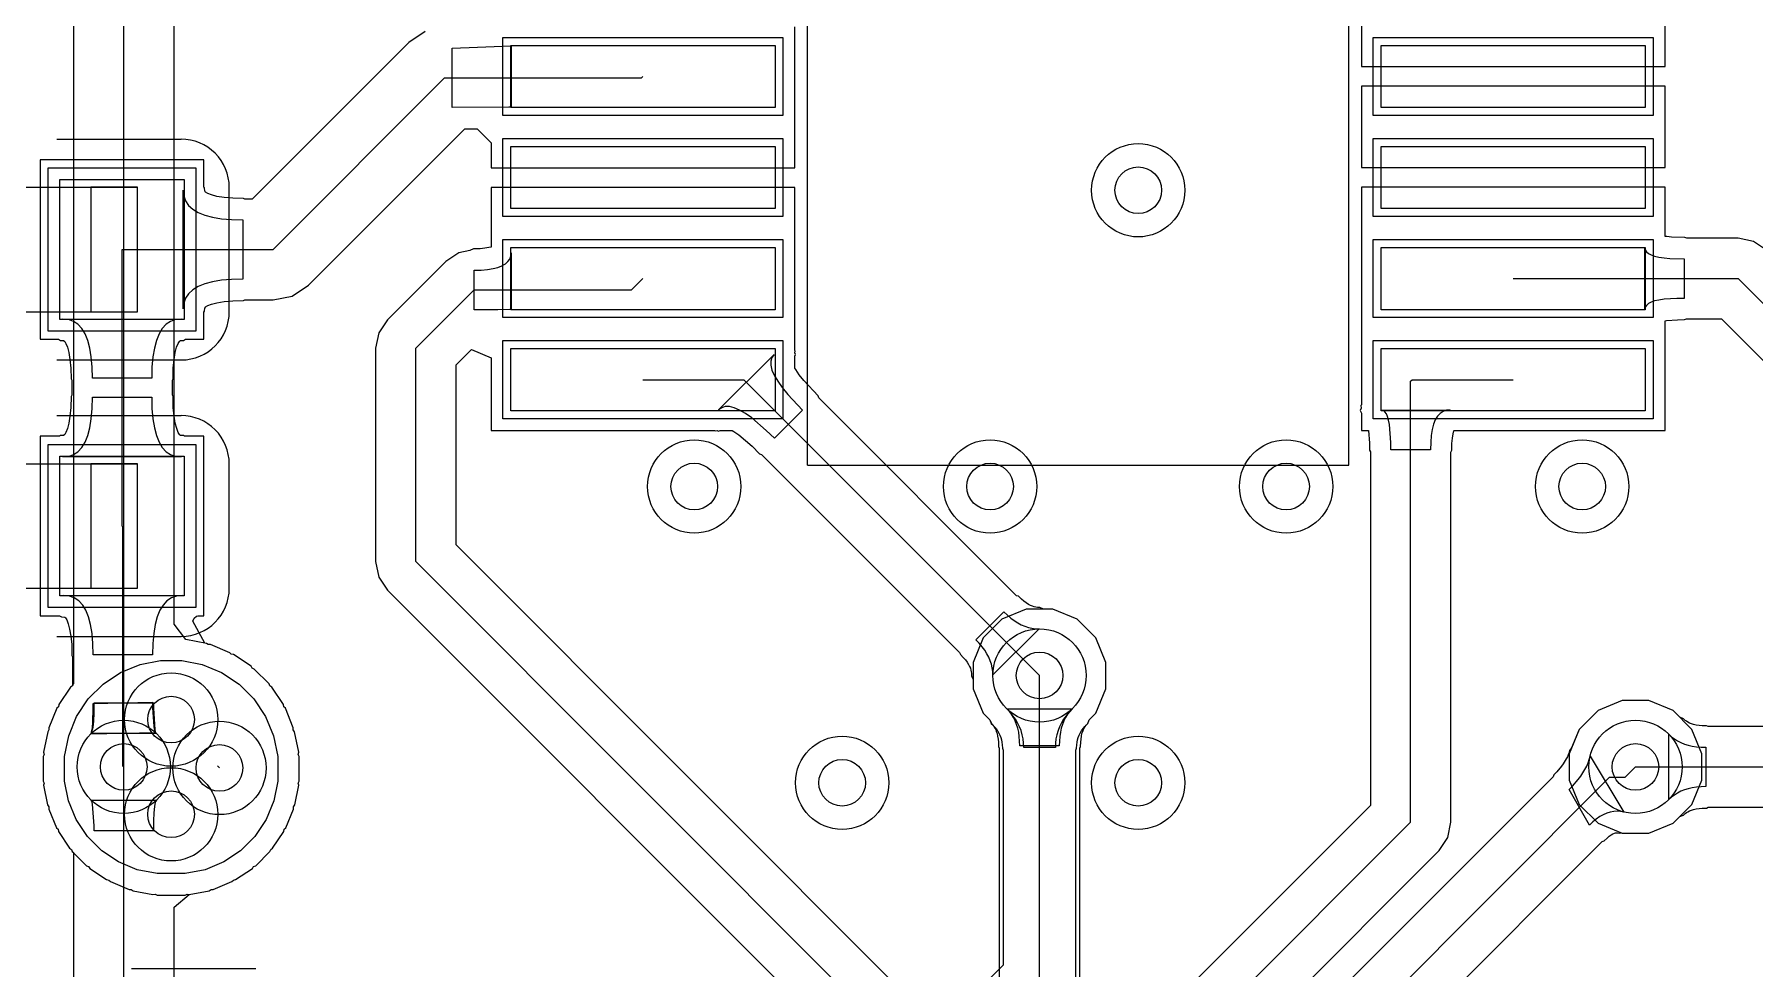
# Model space of a CAD drawing. Extents: x -53 to 82, y -68 to 38.
# Drawn here: x 33.41 to 44.48, y 23.82 to 29.83 of the extents above; entities that cross this region are included whole.
import ezdxf

# ---------------------------------------------------------------- set-up
doc = ezdxf.new("R2010")
doc.units = 0
for name, color, linetype in [('BOTTOM_LAYER', 5, 'CONTINUOUS'), ('MECHANICAL_15', 56, 'CONTINUOUS'), ('TOP_LAYER', 1, 'CONTINUOUS'), ('TOP_OVERLAY', 2, 'CONTINUOUS'), ('TOP_PASTE', 8, 'CONTINUOUS'), ('TOP_SOLDER', 216, 'CONTINUOUS')]:
    doc.layers.add(name, color=color, linetype=linetype)

msp = doc.modelspace()

# ---------------------------------------------------------------- linework, layer by layer
at = {"layer": 'BOTTOM_LAYER'}
for p, q in [((33.985, 25.121), (33.985, 36.678)), ((33.661, 36.09), (33.661, 25.656)), ((34.309, 26.038), (34.309, 36.09)), ((39.793, 26.136), (39.636, 26.071)), ((39.963, 26.136), (39.793, 26.136)), ((40.12, 26.071), (39.963, 26.136)), ((34.384, 25.941), (34.309, 26.038)), ((39.636, 26.071), (39.516, 25.95)), ((40.24, 25.95), (40.12, 26.071)), ((34.517, 25.915), (34.384, 25.941)), ((34.529, 25.907), (34.517, 25.915)), ((34.543, 25.907), (34.529, 25.907)), ((34.667, 25.855), (34.543, 25.907)), ((39.516, 25.95), (39.451, 25.793)), ((40.305, 25.793), (40.24, 25.95)), ((34.09, 25.78), (34.222, 25.806)), ((34.222, 25.806), (34.29, 25.806)), ((34.29, 25.806), (34.358, 25.806)), ((34.358, 25.806), (34.49, 25.78)), ((34.677, 25.845), (34.667, 25.855)), ((34.691, 25.843), (34.677, 25.845)), ((34.804, 25.768), (34.691, 25.843)), ((39.451, 25.793), (39.451, 25.624)), ((40.305, 25.624), (40.305, 25.793)), ((33.853, 25.653), (33.965, 25.728)), ((33.965, 25.728), (34.09, 25.78)), ((34.49, 25.78), (34.615, 25.728)), ((34.615, 25.728), (34.727, 25.653)), ((34.811, 25.756), (34.804, 25.768)), ((34.824, 25.75), (34.811, 25.756)), ((34.92, 25.655), (34.824, 25.75)), ((39.878, 23.749), (39.878, 25.709)), ((33.643, 25.634), (33.568, 25.522)), ((33.655, 25.642), (33.643, 25.634)), ((33.66, 25.655), (33.655, 25.642)), ((33.661, 25.656), (33.66, 25.655)), ((33.757, 25.558), (33.853, 25.653)), ((34.727, 25.653), (34.823, 25.558)), ((34.925, 25.642), (34.92, 25.655)), ((34.937, 25.634), (34.925, 25.642)), ((35.012, 25.522), (34.937, 25.634)), ((39.451, 25.624), (39.516, 25.467)), ((40.24, 25.467), (40.305, 25.624)), ((33.555, 25.498), (33.504, 25.373)), ((33.565, 25.508), (33.555, 25.498)), ((33.568, 25.522), (33.565, 25.508)), ((33.682, 25.445), (33.757, 25.558)), ((33.792, 25.415), (33.794, 25.467)), ((33.794, 25.467), (33.795, 25.532)), ((33.795, 25.532), (34.176, 25.532)), ((34.176, 25.532), (34.176, 25.498)), ((34.176, 25.498), (34.185, 25.361)), ((34.823, 25.558), (34.898, 25.445)), ((35.015, 25.508), (35.012, 25.522)), ((35.025, 25.498), (35.015, 25.508)), ((35.076, 25.373), (35.025, 25.498)), ((39.516, 25.467), (39.559, 25.423)), ((39.689, 25.473), (39.668, 25.494)), ((39.668, 25.494), (40.088, 25.494)), ((39.707, 25.45), (39.689, 25.473)), ((40.067, 25.473), (40.049, 25.45)), ((40.088, 25.494), (40.067, 25.473)), ((40.197, 25.423), (40.24, 25.467)), ((43.472, 25.483), (43.351, 25.362)), ((43.628, 25.548), (43.472, 25.483)), ((43.798, 25.548), (43.628, 25.548)), ((43.955, 25.483), (43.798, 25.548)), ((44.075, 25.362), (43.955, 25.483)), ((33.504, 25.359), (33.496, 25.347)), ((33.504, 25.373), (33.504, 25.359)), ((33.631, 25.321), (33.682, 25.445)), ((33.782, 25.349), (33.785, 25.361)), ((33.785, 25.361), (33.788, 25.376)), ((33.788, 25.376), (33.792, 25.415)), ((34.185, 25.361), (34.188, 25.349)), ((34.898, 25.445), (34.949, 25.321)), ((35.076, 25.359), (35.076, 25.373)), ((35.084, 25.347), (35.076, 25.359)), ((39.559, 25.423), (39.569, 25.399)), ((39.569, 25.399), (39.586, 25.381)), ((39.586, 25.381), (39.598, 25.367)), ((39.598, 25.367), (39.608, 25.353)), ((39.608, 25.353), (39.616, 25.338)), ((39.723, 25.427), (39.707, 25.45)), ((39.737, 25.404), (39.723, 25.427)), ((39.749, 25.379), (39.737, 25.404)), ((39.759, 25.354), (39.749, 25.379)), ((39.767, 25.328), (39.759, 25.354)), ((39.997, 25.354), (39.989, 25.328)), ((40.007, 25.379), (39.997, 25.354)), ((40.019, 25.404), (40.007, 25.379)), ((40.033, 25.427), (40.019, 25.404)), ((40.049, 25.45), (40.033, 25.427)), ((40.14, 25.338), (40.148, 25.353)), ((40.148, 25.353), (40.158, 25.367)), ((40.158, 25.367), (40.17, 25.381)), ((40.17, 25.381), (40.188, 25.399)), ((40.188, 25.399), (40.197, 25.423)), ((43.351, 25.362), (43.302, 25.243)), ((44.14, 25.206), (44.075, 25.362)), ((33.496, 25.347), (33.469, 25.215)), ((33.604, 25.188), (33.631, 25.321)), ((33.775, 25.335), (33.779, 25.34)), ((34.195, 25.335), (33.775, 25.335)), ((33.779, 25.34), (33.782, 25.349)), ((34.188, 25.349), (34.191, 25.34)), ((34.191, 25.34), (34.195, 25.335)), ((34.949, 25.321), (34.976, 25.188)), ((35.111, 25.215), (35.084, 25.347)), ((39.616, 25.338), (39.623, 25.324)), ((39.623, 25.324), (39.629, 25.31)), ((39.629, 25.31), (39.633, 25.295)), ((39.633, 25.295), (39.636, 25.28)), ((39.636, 25.28), (39.638, 25.263)), ((39.638, 25.263), (39.639, 25.241)), ((39.639, 25.241), (39.645, 25.228)), ((39.772, 25.302), (39.767, 25.328)), ((39.775, 25.274), (39.772, 25.302)), ((39.776, 25.246), (39.775, 25.274)), ((39.98, 25.246), (39.776, 25.246)), ((39.981, 25.274), (39.98, 25.246)), ((39.984, 25.302), (39.981, 25.274)), ((39.989, 25.328), (39.984, 25.302)), ((40.111, 25.228), (40.117, 25.241)), ((40.117, 25.241), (40.118, 25.263)), ((40.118, 25.263), (40.12, 25.28)), ((40.12, 25.28), (40.123, 25.295)), ((40.123, 25.295), (40.127, 25.31)), ((40.127, 25.31), (40.133, 25.324)), ((40.133, 25.324), (40.14, 25.338)), ((43.302, 25.243), (43.289, 25.226)), ((33.472, 25.201), (33.467, 25.188)), ((33.467, 25.188), (33.467, 25.03)), ((33.469, 25.215), (33.472, 25.201)), ((33.604, 25.121), (33.604, 25.188)), ((34.976, 25.188), (34.976, 25.121)), ((35.108, 25.201), (35.111, 25.215)), ((35.113, 25.188), (35.108, 25.201)), ((35.113, 25.03), (35.113, 25.188)), ((39.645, 25.228), (39.645, 23.846)), ((40.111, 23.749), (40.111, 25.228)), ((43.248, 25.14), (43.237, 25.126)), ((43.268, 25.173), (43.248, 25.14)), ((43.275, 25.185), (43.268, 25.173)), ((43.28, 25.198), (43.275, 25.185)), ((43.284, 25.21), (43.28, 25.198)), ((43.289, 25.226), (43.284, 25.21)), ((43.399, 25.126), (43.408, 25.148)), ((43.408, 25.148), (43.416, 25.169)), ((43.416, 25.169), (43.421, 25.19)), ((43.421, 25.19), (43.639, 24.83)), ((44.14, 25.036), (44.14, 25.206)), ((32.614, 14.122), (43.546, 25.054)), ((33.467, 25.03), (33.472, 25.017)), ((33.472, 25.017), (33.469, 25.003)), ((33.604, 25.095), (33.604, 25.121)), ((33.604, 25.095), (33.604, 25.095)), ((33.604, 25.03), (33.604, 25.095)), ((33.63, 24.903), (33.604, 25.03)), ((33.985, 19.837), (33.985, 25.121)), ((34.976, 25.03), (34.95, 24.903)), ((34.976, 25.121), (34.976, 25.121)), ((34.976, 25.121), (34.976, 25.095)), ((34.976, 25.095), (34.976, 25.03)), ((35.108, 25.017), (35.113, 25.03)), ((35.111, 25.003), (35.108, 25.017)), ((43.183, 25.058), (38.201, 20.076)), ((43.188, 25.07), (43.183, 25.058)), ((43.206, 25.089), (43.188, 25.07)), ((43.237, 25.126), (43.206, 25.089)), ((43.308, 24.997), (43.345, 25.041)), ((43.345, 25.041), (43.361, 25.062)), ((43.361, 25.062), (43.388, 25.105)), ((43.388, 25.105), (43.399, 25.126)), ((43.546, 25.054), (43.647, 25.054)), ((43.647, 25.054), (43.713, 25.121)), ((44.075, 24.879), (44.14, 25.036)), ((33.469, 25.003), (33.495, 24.876)), ((33.779, 24.901), (33.775, 24.906)), ((33.775, 24.906), (34.195, 24.906)), ((34.195, 24.906), (34.191, 24.901)), ((35.085, 24.876), (35.111, 25.003)), ((43.287, 24.975), (43.308, 24.997)), ((43.417, 24.746), (43.287, 24.975)), ((33.495, 24.876), (33.503, 24.864)), ((33.503, 24.864), (33.503, 24.85)), ((33.503, 24.85), (33.552, 24.73)), ((33.679, 24.782), (33.63, 24.903)), ((33.782, 24.892), (33.779, 24.901)), ((33.785, 24.881), (33.782, 24.892)), ((33.795, 24.743), (33.785, 24.881)), ((34.179, 24.826), (34.176, 24.774)), ((34.183, 24.866), (34.179, 24.826)), ((34.185, 24.881), (34.183, 24.866)), ((34.188, 24.892), (34.185, 24.881)), ((34.191, 24.901), (34.188, 24.892)), ((34.95, 24.903), (34.901, 24.782)), ((35.028, 24.73), (35.077, 24.85)), ((35.077, 24.864), (35.085, 24.876)), ((35.077, 24.85), (35.077, 24.864)), ((43.484, 24.801), (43.461, 24.785)), ((43.506, 24.813), (43.484, 24.801)), ((43.528, 24.823), (43.506, 24.813)), ((43.551, 24.83), (43.528, 24.823)), ((43.573, 24.834), (43.551, 24.83)), ((43.595, 24.836), (43.573, 24.834)), ((43.617, 24.834), (43.595, 24.836)), ((43.639, 24.83), (43.617, 24.834)), ((43.955, 24.759), (44.075, 24.879)), ((33.552, 24.73), (33.562, 24.72)), ((33.562, 24.72), (33.565, 24.706)), ((33.565, 24.706), (33.637, 24.598)), ((33.752, 24.674), (33.679, 24.782)), ((33.795, 24.709), (33.795, 24.743)), ((34.176, 24.709), (33.795, 24.709)), ((34.176, 24.774), (34.176, 24.709)), ((34.901, 24.782), (34.828, 24.674)), ((34.943, 24.598), (35.015, 24.706)), ((35.015, 24.706), (35.018, 24.72)), ((35.018, 24.72), (35.028, 24.73)), ((43.439, 24.767), (43.417, 24.746)), ((43.461, 24.785), (43.439, 24.767)), ((43.557, 24.684), (43.568, 24.69)), ((43.568, 24.69), (43.577, 24.694)), ((43.577, 24.694), (43.584, 24.697)), ((43.584, 24.697), (43.59, 24.698)), ((43.59, 24.698), (43.595, 24.698)), ((43.595, 24.698), (43.599, 24.698)), ((43.599, 24.698), (43.613, 24.695)), ((43.613, 24.695), (43.621, 24.697)), ((43.621, 24.697), (43.628, 24.694)), ((43.628, 24.694), (43.798, 24.694)), ((43.798, 24.694), (43.955, 24.759)), ((33.637, 24.598), (33.649, 24.59)), ((33.649, 24.59), (33.654, 24.577)), ((33.654, 24.577), (33.661, 24.57)), ((33.844, 24.582), (33.752, 24.674)), ((33.952, 24.51), (33.844, 24.582)), ((34.736, 24.582), (34.628, 24.51)), ((34.828, 24.674), (34.736, 24.582)), ((34.834, 24.485), (34.926, 24.577)), ((34.926, 24.577), (34.931, 24.59)), ((34.931, 24.59), (34.943, 24.598)), ((40.091, 21.234), (43.484, 24.626)), ((43.484, 24.626), (43.487, 24.63)), ((43.484, 24.626), (43.484, 24.626)), ((43.487, 24.63), (43.498, 24.641)), ((43.498, 24.641), (43.511, 24.646)), ((43.511, 24.646), (43.53, 24.663)), ((43.53, 24.663), (43.544, 24.675)), ((43.544, 24.675), (43.557, 24.684)), ((33.661, 24.57), (33.661, 19.971)), ((34.072, 24.46), (33.952, 24.51)), ((34.628, 24.51), (34.508, 24.46)), ((34.705, 24.396), (34.813, 24.468)), ((34.813, 24.468), (34.821, 24.48)), ((34.821, 24.48), (34.834, 24.485)), ((34.2, 24.435), (34.072, 24.46)), ((34.265, 24.435), (34.2, 24.435)), ((34.315, 24.435), (34.265, 24.435)), ((34.38, 24.435), (34.315, 24.435)), ((34.315, 24.435), (34.315, 24.435)), ((34.508, 24.46), (34.38, 24.435)), ((34.561, 24.333), (34.681, 24.383)), ((34.681, 24.383), (34.691, 24.393)), ((34.691, 24.393), (34.705, 24.396)), ((34.309, 24.218), (34.407, 24.3)), ((34.407, 24.3), (34.535, 24.325)), ((34.535, 24.325), (34.547, 24.333)), ((34.547, 24.333), (34.561, 24.333)), ((34.309, 19.837), (34.309, 24.218)), ((39.645, 23.846), (29.214, 13.415))]:
    msp.add_line(p, q, dxfattribs=at)
for centre, radius in [((40.513, 28.829), 0.3), ((40.513, 28.829), 0.15), ((37.656, 26.924), 0.3), ((39.56, 26.924), 0.3), ((41.465, 26.924), 0.3), ((43.37, 26.924), 0.3), ((37.656, 26.924), 0.15), ((39.56, 26.924), 0.15), ((41.465, 26.924), 0.15), ((43.37, 26.924), 0.15), ((39.878, 25.709), 0.3), ((39.878, 25.709), 0.15), ((34.29, 25.425), 0.3), ((34.29, 25.425), 0.15), ((33.985, 25.121), 0.3), ((34.601, 25.114), 0.3), ((43.713, 25.121), 0.3), ((33.985, 25.121), 0.15), ((34.601, 25.114), 0.15), ((38.608, 25.019), 0.3), ((40.513, 25.019), 0.3), ((43.713, 25.121), 0.15), ((38.608, 25.019), 0.15), ((40.513, 25.019), 0.15), ((34.29, 24.816), 0.3), ((34.29, 24.816), 0.15)]:
    msp.add_circle(centre, radius, dxfattribs=at)
at = {"layer": 'MECHANICAL_15'}
for p, q in [((32.474, 28.848), (34.074, 28.848)), ((34.074, 28.848), (33.774, 28.848)), ((33.774, 28.848), (33.774, 28.048)), ((34.074, 28.048), (34.074, 28.848)), ((34.074, 28.048), (34.074, 28.848)), ((32.474, 28.048), (34.074, 28.048)), ((33.774, 28.048), (34.074, 28.048)), ((34.074, 28.048), (34.074, 28.048)), ((32.474, 27.07), (34.074, 27.07)), ((34.074, 27.07), (33.774, 27.07)), ((33.774, 27.07), (33.774, 26.27)), ((34.074, 26.27), (34.074, 27.07)), ((34.074, 26.27), (34.074, 27.07)), ((32.474, 26.27), (34.074, 26.27)), ((33.774, 26.27), (34.074, 26.27)), ((34.074, 26.27), (34.074, 26.27))]:
    msp.add_line(p, q, dxfattribs=at)
at = {"layer": 'TOP_LAYER'}
for p, q in [((41.949, 29.888), (41.949, 29.625)), ((35.82, 29.78), (34.811, 28.772)), ((35.925, 29.85), (35.82, 29.78)), ((38.303, 29.234), (38.303, 29.879)), ((43.903, 29.625), (43.903, 29.884)), ((36.098, 29.742), (36.479, 29.758)), ((36.098, 29.361), (36.098, 29.742)), ((36.476, 29.361), (36.476, 29.761)), ((36.476, 29.761), (38.176, 29.761)), ((36.479, 29.758), (36.479, 29.364)), ((38.176, 29.761), (38.176, 29.361)), ((42.076, 29.361), (42.076, 29.761)), ((42.076, 29.761), (43.776, 29.761)), ((43.776, 29.761), (43.776, 29.361)), ((37.316, 29.551), (37.326, 29.561)), ((41.949, 29.625), (42.926, 29.625)), ((42.926, 29.625), (43.903, 29.625)), ((34.946, 28.448), (36.049, 29.551)), ((36.049, 29.551), (37.316, 29.551)), ((42.926, 29.498), (41.949, 29.498)), ((41.949, 29.498), (41.949, 29.238)), ((43.903, 29.498), (42.926, 29.498)), ((43.903, 29.234), (43.903, 29.498)), ((36.464, 29.363), (36.098, 29.361)), ((36.475, 29.363), (36.464, 29.363)), ((36.479, 29.364), (36.475, 29.363)), ((38.176, 29.361), (36.476, 29.361)), ((43.776, 29.361), (42.076, 29.361)), ((35.174, 28.219), (36.179, 29.224)), ((36.179, 29.224), (36.259, 29.224)), ((36.259, 29.224), (36.349, 29.135)), ((38.303, 28.974), (38.303, 29.234)), ((38.303, 29.234), (38.303, 29.234)), ((41.949, 29.238), (41.949, 29.238)), ((41.949, 29.238), (41.949, 28.975)), ((43.903, 28.975), (43.903, 29.234)), ((43.903, 29.234), (43.903, 29.234)), ((36.349, 29.135), (36.349, 28.974)), ((34.501, 29.025), (33.447, 29.025)), ((33.447, 29.025), (33.447, 27.871)), ((34.501, 28.85), (34.501, 29.025)), ((36.476, 28.711), (36.476, 29.111)), ((36.476, 29.111), (38.176, 29.111)), ((38.176, 29.111), (38.176, 28.711)), ((42.076, 28.711), (42.076, 29.111)), ((42.076, 29.111), (43.776, 29.111)), ((43.776, 29.111), (43.776, 28.711)), ((33.574, 28.898), (34.374, 28.898)), ((33.574, 27.998), (33.574, 28.898)), ((34.374, 28.898), (34.374, 27.998)), ((36.349, 28.974), (37.326, 28.974)), ((37.326, 28.974), (38.303, 28.974)), ((41.949, 28.975), (42.926, 28.975)), ((42.926, 28.975), (43.903, 28.975)), ((34.368, 28.067), (34.368, 28.829)), ((34.368, 28.829), (34.372, 28.793)), ((34.372, 28.793), (34.383, 28.76)), ((34.505, 28.844), (34.501, 28.85)), ((34.507, 28.824), (34.505, 28.844)), ((34.507, 28.823), (34.507, 28.824)), ((34.508, 28.822), (34.507, 28.823)), ((34.512, 28.817), (34.508, 28.822)), ((34.526, 28.809), (34.512, 28.817)), ((34.55, 28.8), (34.526, 28.809)), ((34.585, 28.79), (34.55, 28.8)), ((34.631, 28.783), (34.585, 28.79)), ((34.687, 28.778), (34.631, 28.783)), ((37.326, 28.847), (36.349, 28.847)), ((36.349, 28.847), (36.349, 28.464)), ((38.303, 28.847), (37.326, 28.847)), ((38.303, 28.584), (38.303, 28.847)), ((42.926, 28.848), (41.949, 28.848)), ((41.949, 28.848), (41.949, 28.584)), ((43.903, 28.848), (42.926, 28.848)), ((43.903, 28.532), (43.903, 28.848)), ((34.383, 28.76), (34.402, 28.732)), ((34.402, 28.732), (34.429, 28.707)), ((34.429, 28.707), (34.464, 28.686)), ((34.464, 28.686), (34.506, 28.669)), ((34.756, 28.776), (34.687, 28.778)), ((34.765, 28.772), (34.756, 28.776)), ((34.811, 28.772), (34.765, 28.772)), ((38.176, 28.711), (36.476, 28.711)), ((43.776, 28.711), (42.076, 28.711)), ((34.506, 28.669), (34.556, 28.656)), ((34.556, 28.656), (34.614, 28.646)), ((34.614, 28.646), (34.679, 28.64)), ((34.679, 28.64), (34.752, 28.639)), ((34.752, 28.639), (34.752, 28.258)), ((38.303, 27.934), (38.303, 28.584)), ((41.949, 28.584), (41.949, 27.938)), ((36.236, 28.452), (36.211, 28.441)), ((36.278, 28.453), (36.236, 28.452)), ((36.309, 28.456), (36.278, 28.453)), ((36.334, 28.46), (36.309, 28.456)), ((36.349, 28.464), (36.334, 28.46)), ((36.476, 28.061), (36.476, 28.461)), ((36.476, 28.461), (38.176, 28.461)), ((38.176, 28.461), (38.176, 28.061)), ((42.076, 28.061), (42.076, 28.461)), ((42.076, 28.461), (43.776, 28.461)), ((43.773, 28.064), (43.773, 28.458)), ((43.773, 28.458), (43.775, 28.445)), ((43.776, 28.461), (43.776, 28.061)), ((43.914, 28.531), (43.903, 28.532)), ((43.944, 28.528), (43.914, 28.531)), ((44.031, 28.525), (43.944, 28.528)), ((44.043, 28.52), (44.031, 28.525)), ((44.374, 28.52), (44.043, 28.52)), ((44.473, 28.5), (44.374, 28.52)), ((44.557, 28.444), (44.473, 28.5)), ((33.974, 28.448), (34.946, 28.448)), ((33.974, 26.67), (33.974, 28.448)), ((36.057, 28.371), (35.682, 27.996)), ((36.141, 28.427), (36.057, 28.371)), ((36.211, 28.441), (36.141, 28.427)), ((36.393, 28.333), (36.419, 28.343)), ((36.419, 28.343), (36.441, 28.355)), ((36.441, 28.355), (36.457, 28.37)), ((36.457, 28.37), (36.469, 28.387)), ((36.469, 28.387), (36.476, 28.406)), ((36.476, 28.406), (36.479, 28.427)), ((36.479, 28.427), (36.479, 28.064)), ((43.775, 28.445), (43.783, 28.433)), ((43.783, 28.433), (43.796, 28.422)), ((43.796, 28.422), (43.814, 28.413)), ((43.814, 28.413), (43.836, 28.406)), ((43.836, 28.406), (43.864, 28.399)), ((43.864, 28.399), (43.897, 28.394)), ((43.897, 28.394), (43.935, 28.391)), ((43.935, 28.391), (44.027, 28.388)), ((44.027, 28.388), (44.027, 28.134)), ((34.506, 28.227), (34.464, 28.21)), ((34.556, 28.24), (34.506, 28.227)), ((34.614, 28.25), (34.556, 28.24)), ((34.679, 28.256), (34.614, 28.25)), ((34.752, 28.258), (34.679, 28.256)), ((36.24, 28.315), (36.285, 28.316)), ((36.24, 28.061), (36.24, 28.315)), ((36.285, 28.316), (36.326, 28.319)), ((36.326, 28.319), (36.362, 28.325)), ((36.362, 28.325), (36.393, 28.333)), ((37.253, 28.188), (37.326, 28.261)), ((42.926, 28.261), (44.374, 28.261)), ((44.374, 28.261), (45.72, 26.916)), ((34.383, 28.136), (34.372, 28.103)), ((34.402, 28.164), (34.383, 28.136)), ((34.429, 28.189), (34.402, 28.164)), ((34.464, 28.21), (34.429, 28.189)), ((34.631, 28.113), (34.687, 28.118)), ((34.687, 28.118), (34.756, 28.12)), ((34.756, 28.12), (34.765, 28.124)), ((34.765, 28.124), (34.946, 28.124)), ((34.946, 28.124), (35.069, 28.149)), ((35.069, 28.149), (35.174, 28.219)), ((35.865, 27.813), (36.24, 28.188)), ((36.24, 28.188), (37.253, 28.188)), ((43.836, 28.117), (43.814, 28.109)), ((43.864, 28.123), (43.836, 28.117)), ((43.897, 28.128), (43.864, 28.123)), ((43.979, 28.133), (43.897, 28.128)), ((44.027, 28.134), (43.979, 28.133)), ((34.372, 28.103), (34.368, 28.067)), ((34.501, 28.046), (34.505, 28.052)), ((34.501, 27.871), (34.501, 28.046)), ((34.505, 28.052), (34.507, 28.072)), ((34.507, 28.073), (34.508, 28.074)), ((34.507, 28.072), (34.507, 28.073)), ((34.508, 28.074), (34.512, 28.079)), ((34.512, 28.079), (34.526, 28.087)), ((34.526, 28.087), (34.55, 28.096)), ((34.55, 28.096), (34.585, 28.106)), ((34.585, 28.106), (34.631, 28.113)), ((36.393, 28.061), (36.24, 28.061)), ((36.469, 28.063), (36.393, 28.061)), ((36.476, 28.063), (36.469, 28.063)), ((36.479, 28.064), (36.476, 28.063)), ((38.176, 28.061), (36.476, 28.061)), ((43.776, 28.061), (42.076, 28.061)), ((43.775, 28.077), (43.773, 28.064)), ((43.783, 28.089), (43.775, 28.077)), ((43.796, 28.1), (43.783, 28.089)), ((43.814, 28.109), (43.796, 28.1)), ((34.374, 27.998), (33.574, 27.998)), ((33.629, 27.997), (33.593, 28.001)), ((33.593, 28.001), (34.355, 28.001)), ((33.662, 27.986), (33.629, 27.997)), ((33.69, 27.967), (33.662, 27.986)), ((33.715, 27.94), (33.69, 27.967)), ((33.736, 27.906), (33.715, 27.94)), ((33.753, 27.864), (33.736, 27.906)), ((34.212, 27.906), (34.195, 27.864)), ((34.233, 27.94), (34.212, 27.906)), ((34.258, 27.967), (34.233, 27.94)), ((34.286, 27.986), (34.258, 27.967)), ((34.319, 27.997), (34.286, 27.986)), ((34.355, 28.001), (34.319, 27.997)), ((35.626, 27.912), (35.606, 27.813)), ((35.682, 27.996), (35.626, 27.912)), ((38.303, 27.799), (38.303, 27.934)), ((38.303, 27.934), (38.303, 27.934)), ((41.949, 27.938), (41.949, 27.938)), ((41.949, 27.938), (41.949, 27.45)), ((43.903, 27.99), (43.912, 27.991)), ((43.903, 27.934), (43.903, 27.99)), ((43.903, 27.284), (43.903, 27.934)), ((43.903, 27.934), (43.903, 27.934)), ((43.912, 27.991), (43.984, 27.996)), ((43.984, 27.996), (44.029, 27.997)), ((44.029, 27.997), (44.042, 28.002)), ((44.042, 28.002), (44.267, 28.002)), ((44.267, 28.002), (45.303, 26.966)), ((33.447, 27.871), (33.566, 27.871)), ((33.566, 27.871), (33.579, 27.864)), ((33.579, 27.864), (33.599, 27.862)), ((33.599, 27.862), (33.6, 27.862)), ((33.6, 27.862), (33.6, 27.861)), ((33.6, 27.861), (33.605, 27.857)), ((33.605, 27.857), (33.613, 27.844)), ((33.613, 27.844), (33.623, 27.82)), ((33.623, 27.82), (33.632, 27.785)), ((33.632, 27.785), (33.639, 27.74)), ((33.766, 27.814), (33.753, 27.864)), ((33.776, 27.757), (33.766, 27.814)), ((34.182, 27.814), (34.172, 27.757)), ((34.195, 27.864), (34.182, 27.814)), ((34.309, 27.74), (34.316, 27.785)), ((34.316, 27.785), (34.325, 27.82)), ((34.325, 27.82), (34.335, 27.844)), ((34.335, 27.844), (34.343, 27.857)), ((34.343, 27.857), (34.348, 27.861)), ((34.348, 27.861), (34.348, 27.862)), ((34.348, 27.862), (34.349, 27.862)), ((34.349, 27.862), (34.369, 27.864)), ((34.369, 27.864), (34.382, 27.871)), ((34.382, 27.871), (34.501, 27.871)), ((35.606, 27.813), (35.606, 26.441)), ((35.865, 26.441), (35.865, 27.813)), ((36.124, 27.706), (36.222, 27.804)), ((36.222, 27.804), (36.349, 27.751)), ((36.476, 27.411), (36.476, 27.811)), ((36.476, 27.811), (38.176, 27.811)), ((38.176, 27.811), (38.176, 27.411)), ((38.305, 27.795), (38.303, 27.799)), ((38.303, 27.784), (38.305, 27.795)), ((42.076, 27.411), (42.076, 27.811)), ((42.076, 27.811), (43.776, 27.811)), ((43.776, 27.811), (43.776, 27.411)), ((33.639, 27.74), (33.644, 27.685)), ((33.644, 27.685), (33.646, 27.616)), ((33.782, 27.692), (33.776, 27.757)), ((33.784, 27.62), (33.782, 27.692)), ((34.166, 27.692), (34.165, 27.62)), ((34.172, 27.757), (34.166, 27.692)), ((34.302, 27.616), (34.304, 27.685)), ((34.304, 27.685), (34.309, 27.74)), ((36.124, 26.549), (36.124, 27.706)), ((36.349, 27.751), (36.349, 27.284)), ((37.813, 27.417), (38.17, 27.773)), ((38.156, 27.754), (38.149, 27.731)), ((38.149, 27.731), (38.149, 27.704)), ((38.149, 27.704), (38.156, 27.673)), ((38.17, 27.773), (38.156, 27.754)), ((38.307, 27.773), (38.303, 27.784)), ((38.303, 27.784), (38.303, 27.784)), ((38.303, 27.763), (38.307, 27.773)), ((38.303, 27.686), (38.303, 27.763)), ((38.309, 27.676), (38.303, 27.686)), ((38.332, 27.643), (38.309, 27.676)), ((33.646, 27.616), (33.65, 27.607)), ((33.65, 27.607), (33.65, 27.511)), ((34.165, 27.62), (33.784, 27.62)), ((34.298, 27.607), (34.302, 27.616)), ((34.298, 27.511), (34.298, 27.607)), ((37.326, 27.611), (37.976, 27.611)), ((37.976, 27.611), (39.878, 25.709)), ((38.156, 27.673), (38.171, 27.639)), ((38.171, 27.639), (38.193, 27.601)), ((38.193, 27.601), (38.222, 27.56)), ((38.362, 27.605), (38.332, 27.643)), ((38.453, 27.508), (38.362, 27.605)), ((42.266, 27.602), (42.276, 27.611)), ((42.266, 24.766), (42.266, 27.602)), ((42.276, 27.611), (42.926, 27.611)), ((33.646, 27.502), (33.644, 27.433)), ((33.65, 27.511), (33.646, 27.502)), ((33.782, 27.425), (33.784, 27.498)), ((33.784, 27.498), (34.165, 27.498)), ((34.165, 27.498), (34.166, 27.425)), ((34.302, 27.502), (34.298, 27.511)), ((34.304, 27.433), (34.302, 27.502)), ((38.222, 27.56), (38.258, 27.515)), ((38.258, 27.515), (38.352, 27.414)), ((38.457, 27.495), (38.453, 27.508)), ((39.73, 26.222), (38.457, 27.495)), ((33.639, 27.377), (33.632, 27.331)), ((33.644, 27.433), (33.639, 27.377)), ((33.766, 27.302), (33.776, 27.36)), ((33.776, 27.36), (33.782, 27.425)), ((34.166, 27.425), (34.172, 27.36)), ((34.172, 27.36), (34.182, 27.302)), ((34.309, 27.377), (34.304, 27.433)), ((34.316, 27.331), (34.309, 27.377)), ((38.176, 27.411), (36.476, 27.411)), ((37.833, 27.431), (37.813, 27.417)), ((37.856, 27.438), (37.833, 27.431)), ((37.883, 27.438), (37.856, 27.438)), ((37.913, 27.43), (37.883, 27.438)), ((37.947, 27.415), (37.913, 27.43)), ((37.985, 27.394), (37.947, 27.415)), ((38.027, 27.365), (37.985, 27.394)), ((38.12, 27.285), (38.027, 27.365)), ((38.352, 27.414), (38.173, 27.234)), ((41.948, 27.428), (41.942, 27.413)), ((41.942, 27.413), (41.949, 27.396)), ((41.949, 27.45), (41.945, 27.444)), ((41.945, 27.444), (41.948, 27.428)), ((41.949, 27.396), (41.949, 27.284)), ((43.776, 27.411), (42.076, 27.411)), ((42.079, 27.414), (42.52, 27.417)), ((42.09, 27.412), (42.079, 27.414)), ((42.101, 27.404), (42.09, 27.412)), ((42.11, 27.391), (42.101, 27.404)), ((42.118, 27.374), (42.11, 27.391)), ((42.124, 27.351), (42.118, 27.374)), ((42.13, 27.323), (42.124, 27.351)), ((42.425, 27.352), (42.414, 27.324)), ((42.439, 27.376), (42.425, 27.352)), ((42.456, 27.394), (42.439, 27.376)), ((42.475, 27.407), (42.456, 27.394)), ((42.496, 27.414), (42.475, 27.407)), ((42.52, 27.417), (42.496, 27.414)), ((33.572, 27.247), (33.447, 27.247)), ((33.447, 27.247), (33.447, 26.093)), ((33.579, 27.251), (33.572, 27.247)), ((33.599, 27.253), (33.579, 27.251)), ((33.6, 27.254), (33.599, 27.253)), ((33.599, 27.253), (33.599, 27.253)), ((33.605, 27.258), (33.6, 27.254)), ((33.613, 27.272), (33.605, 27.258)), ((33.622, 27.296), (33.613, 27.272)), ((33.632, 27.331), (33.622, 27.296)), ((33.736, 27.21), (33.753, 27.252)), ((33.753, 27.252), (33.766, 27.302)), ((34.182, 27.302), (34.195, 27.252)), ((34.195, 27.252), (34.212, 27.21)), ((34.326, 27.296), (34.316, 27.331)), ((34.335, 27.272), (34.326, 27.296)), ((34.344, 27.258), (34.335, 27.272)), ((34.348, 27.254), (34.344, 27.258)), ((34.349, 27.253), (34.348, 27.254)), ((34.35, 27.253), (34.349, 27.253)), ((34.37, 27.251), (34.35, 27.253)), ((34.376, 27.247), (34.37, 27.251)), ((34.501, 27.247), (34.376, 27.247)), ((34.501, 26.093), (34.501, 27.247)), ((36.349, 27.284), (37.787, 27.284)), ((37.787, 27.284), (37.792, 27.281)), ((37.792, 27.281), (37.803, 27.284)), ((37.803, 27.284), (37.803, 27.284)), ((37.803, 27.284), (37.813, 27.28)), ((37.813, 27.28), (37.824, 27.284)), ((37.824, 27.284), (37.9, 27.284)), ((37.9, 27.284), (37.911, 27.278)), ((37.911, 27.278), (37.942, 27.256)), ((37.942, 27.256), (38.028, 27.183)), ((38.173, 27.234), (38.12, 27.285)), ((41.949, 27.284), (41.995, 27.284)), ((41.995, 27.284), (42.001, 27.202)), ((42.139, 27.208), (42.13, 27.323)), ((42.399, 27.252), (42.395, 27.209)), ((42.405, 27.291), (42.399, 27.252)), ((42.414, 27.324), (42.405, 27.291)), ((42.532, 27.201), (42.535, 27.235)), ((42.535, 27.235), (42.539, 27.262)), ((42.539, 27.262), (42.544, 27.281)), ((42.544, 27.281), (42.546, 27.284)), ((42.546, 27.284), (43.903, 27.284)), ((33.574, 27.12), (34.374, 27.12)), ((33.574, 26.22), (33.574, 27.12)), ((33.629, 27.118), (33.662, 27.129)), ((33.662, 27.129), (33.69, 27.148)), ((33.69, 27.148), (33.715, 27.175)), ((33.715, 27.175), (33.736, 27.21)), ((34.212, 27.21), (34.233, 27.175)), ((34.233, 27.175), (34.258, 27.148)), ((34.258, 27.148), (34.286, 27.129)), ((34.286, 27.129), (34.319, 27.118)), ((34.374, 27.12), (34.374, 26.22)), ((38.028, 27.183), (38.077, 27.135)), ((38.077, 27.135), (38.09, 27.13)), ((38.09, 27.13), (39.364, 25.856)), ((42.001, 27.202), (42.002, 27.158)), ((42.002, 27.158), (42.007, 27.146)), ((42.007, 27.146), (42.007, 24.873)), ((42.139, 27.16), (42.139, 27.208)), ((42.393, 27.16), (42.139, 27.16)), ((42.395, 27.209), (42.393, 27.16)), ((42.525, 27.144), (42.531, 27.157)), ((42.525, 24.766), (42.525, 27.144)), ((42.531, 27.157), (42.532, 27.201)), ((33.593, 27.114), (33.629, 27.118)), ((34.355, 27.114), (33.593, 27.114)), ((34.319, 27.118), (34.355, 27.114)), ((33.974, 26.67), (33.98, 26.664)), ((33.98, 25.126), (33.98, 26.664)), ((39.492, 23.18), (36.124, 26.549)), ((35.606, 26.441), (35.626, 26.342)), ((35.865, 26.441), (39.378, 22.928)), ((35.626, 26.342), (35.682, 26.258)), ((35.682, 26.258), (39.119, 22.821)), ((34.374, 26.22), (33.574, 26.22)), ((33.635, 26.219), (33.599, 26.223)), ((33.599, 26.223), (34.361, 26.223)), ((33.667, 26.208), (33.635, 26.219)), ((33.696, 26.189), (33.667, 26.208)), ((33.721, 26.162), (33.696, 26.189)), ((33.741, 26.128), (33.721, 26.162)), ((33.759, 26.086), (33.741, 26.128)), ((34.218, 26.128), (34.201, 26.086)), ((34.239, 26.162), (34.218, 26.128)), ((34.263, 26.189), (34.239, 26.162)), ((34.292, 26.208), (34.263, 26.189)), ((34.324, 26.219), (34.292, 26.208)), ((34.361, 26.223), (34.324, 26.219)), ((39.743, 26.218), (39.73, 26.222)), ((39.762, 26.199), (39.743, 26.218)), ((39.778, 26.186), (39.762, 26.199)), ((39.793, 26.175), (39.778, 26.186)), ((39.807, 26.166), (39.793, 26.175)), ((39.82, 26.159), (39.807, 26.166)), ((39.832, 26.154), (39.82, 26.159)), ((39.843, 26.15), (39.832, 26.154)), ((39.854, 26.148), (39.843, 26.15)), ((39.864, 26.147), (39.854, 26.148)), ((39.88, 26.146), (39.864, 26.147)), ((39.903, 26.136), (39.88, 26.146)), ((39.963, 26.136), (39.903, 26.136)), ((40.12, 26.071), (39.963, 26.136)), ((33.447, 26.093), (33.572, 26.093)), ((33.572, 26.093), (33.584, 26.086)), ((33.584, 26.086), (33.604, 26.084)), ((33.604, 26.084), (33.605, 26.084)), ((33.605, 26.084), (33.606, 26.083)), ((33.606, 26.083), (33.61, 26.079)), ((33.61, 26.079), (33.618, 26.066)), ((33.618, 26.066), (33.628, 26.042)), ((33.628, 26.042), (33.637, 26.007)), ((33.772, 26.036), (33.759, 26.086)), ((33.781, 25.979), (33.772, 26.036)), ((34.187, 26.036), (34.178, 25.979)), ((34.201, 26.086), (34.187, 26.036)), ((34.43, 26.058), (34.438, 26.077)), ((34.506, 25.917), (34.43, 26.058)), ((34.438, 26.077), (34.454, 26.09)), ((34.454, 26.09), (34.461, 26.093)), ((34.461, 26.093), (34.501, 26.093)), ((39.469, 25.938), (39.648, 26.118)), ((39.648, 26.118), (39.671, 26.097)), ((39.671, 26.097), (39.693, 26.078)), ((39.693, 26.078), (39.715, 26.062)), ((39.715, 26.062), (39.738, 26.047)), ((39.738, 26.047), (39.76, 26.035)), ((39.76, 26.035), (39.783, 26.025)), ((39.783, 26.025), (39.806, 26.018)), ((39.806, 26.018), (39.829, 26.013)), ((40.24, 25.95), (40.12, 26.071)), ((33.637, 26.007), (33.645, 25.962)), ((33.645, 25.962), (33.65, 25.907)), ((33.65, 25.907), (33.652, 25.838)), ((33.787, 25.914), (33.781, 25.979)), ((33.789, 25.842), (33.787, 25.914)), ((34.172, 25.914), (34.17, 25.842)), ((34.178, 25.979), (34.172, 25.914)), ((34.517, 25.915), (34.506, 25.917)), ((34.529, 25.907), (34.517, 25.915)), ((34.543, 25.907), (34.529, 25.907)), ((34.667, 25.855), (34.543, 25.907)), ((39.49, 25.916), (39.469, 25.938)), ((39.509, 25.894), (39.49, 25.916)), ((39.875, 26.009), (39.578, 25.712)), ((39.829, 26.013), (39.852, 26.009)), ((39.852, 26.009), (39.875, 26.009)), ((40.305, 25.793), (40.24, 25.95)), ((33.652, 25.838), (33.656, 25.829)), ((33.656, 25.829), (33.656, 25.645)), ((34.17, 25.842), (33.789, 25.842)), ((34.09, 25.78), (34.222, 25.806)), ((34.222, 25.806), (34.29, 25.806)), ((34.29, 25.806), (34.358, 25.806)), ((34.358, 25.806), (34.49, 25.78)), ((34.677, 25.845), (34.667, 25.855)), ((34.691, 25.843), (34.677, 25.845)), ((34.804, 25.768), (34.691, 25.843)), ((39.364, 25.856), (39.369, 25.844)), ((39.369, 25.844), (39.387, 25.824)), ((39.387, 25.824), (39.401, 25.809)), ((39.401, 25.809), (39.412, 25.794)), ((39.412, 25.794), (39.42, 25.78)), ((39.525, 25.871), (39.509, 25.894)), ((39.539, 25.849), (39.525, 25.871)), ((39.551, 25.826), (39.539, 25.849)), ((39.561, 25.804), (39.551, 25.826)), ((39.569, 25.781), (39.561, 25.804)), ((40.305, 25.624), (40.305, 25.793)), ((33.853, 25.653), (33.965, 25.728)), ((33.965, 25.728), (34.09, 25.78)), ((34.49, 25.78), (34.615, 25.728)), ((34.615, 25.728), (34.727, 25.653)), ((34.811, 25.756), (34.804, 25.768)), ((34.824, 25.75), (34.811, 25.756)), ((34.92, 25.655), (34.824, 25.75)), ((39.42, 25.78), (39.427, 25.767)), ((39.427, 25.767), (39.433, 25.755)), ((39.433, 25.755), (39.436, 25.743)), ((39.436, 25.743), (39.439, 25.733)), ((39.439, 25.733), (39.44, 25.723)), ((39.44, 25.723), (39.441, 25.706)), ((39.441, 25.706), (39.451, 25.684)), ((39.451, 25.684), (39.451, 25.624)), ((39.574, 25.758), (39.569, 25.781)), ((39.577, 25.735), (39.574, 25.758)), ((39.578, 25.712), (39.577, 25.735)), ((39.878, 21.858), (39.878, 25.709)), ((33.643, 25.634), (33.568, 25.522)), ((33.655, 25.642), (33.643, 25.634)), ((33.656, 25.645), (33.655, 25.642)), ((33.757, 25.558), (33.853, 25.653)), ((34.727, 25.653), (34.823, 25.558)), ((34.925, 25.642), (34.92, 25.655)), ((34.937, 25.634), (34.925, 25.642)), ((35.012, 25.522), (34.937, 25.634)), ((39.451, 25.624), (39.516, 25.467)), ((40.24, 25.467), (40.305, 25.624)), ((33.555, 25.498), (33.504, 25.373)), ((33.565, 25.508), (33.555, 25.498)), ((33.568, 25.522), (33.565, 25.508)), ((33.682, 25.445), (33.757, 25.558)), ((33.786, 25.41), (33.789, 25.494)), ((33.789, 25.528), (34.17, 25.537)), ((33.789, 25.494), (33.789, 25.528)), ((34.17, 25.537), (34.17, 25.503)), ((34.17, 25.503), (34.178, 25.38)), ((34.823, 25.558), (34.898, 25.445)), ((35.015, 25.508), (35.012, 25.522)), ((35.025, 25.498), (35.015, 25.508)), ((35.076, 25.373), (35.025, 25.498)), ((39.516, 25.467), (39.559, 25.424)), ((39.684, 25.477), (39.668, 25.494)), ((39.668, 25.494), (40.088, 25.494)), ((39.698, 25.459), (39.684, 25.477)), ((40.072, 25.477), (40.058, 25.459)), ((40.088, 25.494), (40.072, 25.477)), ((40.198, 25.424), (40.24, 25.467)), ((43.472, 25.483), (43.351, 25.362)), ((43.628, 25.548), (43.472, 25.483)), ((43.798, 25.548), (43.628, 25.548)), ((43.955, 25.483), (43.798, 25.548)), ((43.998, 25.44), (43.955, 25.483)), ((33.504, 25.359), (33.496, 25.347)), ((33.504, 25.373), (33.504, 25.359)), ((33.631, 25.321), (33.682, 25.445)), ((33.778, 25.345), (33.78, 25.356)), ((33.78, 25.356), (33.783, 25.371)), ((33.783, 25.371), (33.786, 25.41)), ((34.178, 25.38), (34.18, 25.365)), ((34.18, 25.365), (34.184, 25.353)), ((34.184, 25.353), (34.187, 25.344)), ((34.898, 25.445), (34.949, 25.321)), ((35.076, 25.359), (35.076, 25.373)), ((35.084, 25.347), (35.076, 25.359)), ((39.559, 25.424), (39.567, 25.401)), ((39.567, 25.401), (39.579, 25.389)), ((39.579, 25.389), (39.585, 25.381)), ((39.585, 25.381), (39.59, 25.371)), ((39.59, 25.371), (39.596, 25.361)), ((39.596, 25.361), (39.6, 25.349)), ((39.71, 25.439), (39.698, 25.459)), ((39.721, 25.417), (39.71, 25.439)), ((39.73, 25.394), (39.721, 25.417)), ((39.738, 25.37), (39.73, 25.394)), ((39.744, 25.344), (39.738, 25.37)), ((40.018, 25.37), (40.013, 25.344)), ((40.026, 25.394), (40.018, 25.37)), ((40.035, 25.417), (40.026, 25.394)), ((40.046, 25.439), (40.035, 25.417)), ((40.058, 25.459), (40.046, 25.439)), ((40.156, 25.349), (40.161, 25.361)), ((40.161, 25.361), (40.166, 25.371)), ((40.166, 25.371), (40.171, 25.381)), ((40.171, 25.381), (40.178, 25.389)), ((40.178, 25.389), (40.189, 25.401)), ((40.189, 25.401), (40.198, 25.424)), ((43.351, 25.362), (43.286, 25.206)), ((44.021, 25.431), (43.998, 25.44)), ((44.033, 25.42), (44.021, 25.431)), ((44.041, 25.414), (44.033, 25.42)), ((44.05, 25.408), (44.041, 25.414)), ((44.061, 25.403), (44.05, 25.408)), ((44.073, 25.398), (44.061, 25.403)), ((44.087, 25.394), (44.073, 25.398)), ((44.103, 25.39), (44.087, 25.394)), ((44.122, 25.388), (44.103, 25.39)), ((44.142, 25.386), (44.122, 25.388)), ((44.169, 25.385), (44.142, 25.386)), ((44.181, 25.38), (44.169, 25.385)), ((45.326, 25.38), (44.181, 25.38)), ((33.496, 25.347), (33.469, 25.215)), ((33.604, 25.188), (33.631, 25.321)), ((34.191, 25.339), (33.771, 25.331)), ((33.771, 25.331), (33.775, 25.336)), ((33.775, 25.336), (33.778, 25.345)), ((34.187, 25.344), (34.191, 25.339)), ((34.949, 25.321), (34.976, 25.188)), ((35.111, 25.215), (35.084, 25.347)), ((39.6, 25.349), (39.605, 25.335)), ((39.605, 25.335), (39.608, 25.318)), ((39.608, 25.318), (39.611, 25.3)), ((39.611, 25.3), (39.613, 25.279)), ((39.613, 25.279), (39.614, 25.253)), ((39.614, 25.253), (39.619, 25.241)), ((39.619, 25.241), (39.619, 23.233)), ((39.748, 25.316), (39.744, 25.344)), ((39.75, 25.287), (39.748, 25.316)), ((39.751, 25.257), (39.75, 25.287)), ((40.005, 25.257), (39.751, 25.257)), ((40.006, 25.287), (40.005, 25.257)), ((40.008, 25.316), (40.006, 25.287)), ((40.013, 25.344), (40.008, 25.316)), ((40.137, 25.241), (40.142, 25.253)), ((40.137, 23.182), (40.137, 25.241)), ((40.142, 25.253), (40.143, 25.279)), ((40.143, 25.279), (40.145, 25.3)), ((40.145, 25.3), (40.148, 25.318)), ((40.148, 25.318), (40.151, 25.335)), ((40.151, 25.335), (40.156, 25.349)), ((43.928, 24.911), (43.928, 25.331)), ((43.928, 25.331), (43.945, 25.315)), ((43.945, 25.315), (43.963, 25.301)), ((43.963, 25.301), (43.983, 25.288)), ((43.983, 25.288), (44.005, 25.277)), ((44.005, 25.277), (44.028, 25.268)), ((44.028, 25.268), (44.052, 25.261)), ((44.052, 25.261), (44.078, 25.255)), ((44.078, 25.255), (44.106, 25.251)), ((44.106, 25.251), (44.135, 25.248)), ((44.135, 25.248), (44.165, 25.248)), ((44.165, 25.248), (44.165, 24.994)), ((33.472, 25.201), (33.467, 25.188)), ((33.467, 25.188), (33.467, 25.03)), ((33.469, 25.215), (33.472, 25.201)), ((33.604, 25.121), (33.604, 25.188)), ((34.976, 25.188), (34.976, 25.121)), ((35.108, 25.201), (35.111, 25.215)), ((35.113, 25.188), (35.108, 25.201)), ((35.113, 25.03), (35.113, 25.188)), ((43.286, 25.206), (43.286, 25.036)), ((33.467, 25.03), (33.472, 25.017)), ((33.472, 25.017), (33.469, 25.003)), ((33.604, 25.095), (33.604, 25.121)), ((33.604, 25.095), (33.604, 25.095)), ((33.604, 25.03), (33.604, 25.095)), ((33.63, 24.903), (33.604, 25.03)), ((33.98, 25.126), (33.985, 25.121)), ((34.588, 25.127), (34.601, 25.114)), ((34.976, 25.03), (34.95, 24.903)), ((34.976, 25.121), (34.976, 25.121)), ((34.976, 25.121), (34.976, 25.095)), ((34.976, 25.095), (34.976, 25.03)), ((35.108, 25.017), (35.113, 25.03)), ((35.111, 25.003), (35.108, 25.017)), ((43.286, 25.036), (43.351, 24.879)), ((43.713, 25.121), (46.008, 25.121)), ((33.469, 25.003), (33.495, 24.876)), ((35.085, 24.876), (35.111, 25.003)), ((43.945, 24.926), (43.928, 24.911)), ((43.963, 24.94), (43.945, 24.926)), ((43.983, 24.953), (43.963, 24.94)), ((44.005, 24.964), (43.983, 24.953)), ((44.028, 24.973), (44.005, 24.964)), ((44.052, 24.98), (44.028, 24.973)), ((44.078, 24.986), (44.052, 24.98)), ((44.106, 24.99), (44.078, 24.986)), ((44.135, 24.993), (44.106, 24.99)), ((44.165, 24.994), (44.135, 24.993)), ((33.495, 24.876), (33.503, 24.864)), ((33.503, 24.864), (33.503, 24.85)), ((33.503, 24.85), (33.552, 24.73)), ((33.679, 24.782), (33.63, 24.903)), ((34.95, 24.903), (34.901, 24.782)), ((35.028, 24.73), (35.077, 24.85)), ((35.077, 24.864), (35.085, 24.876)), ((35.077, 24.85), (35.077, 24.864)), ((42.007, 24.873), (40.264, 23.13)), ((43.351, 24.879), (43.472, 24.759)), ((43.955, 24.759), (43.998, 24.801)), ((43.998, 24.801), (44.021, 24.81)), ((44.021, 24.81), (44.033, 24.821)), ((44.033, 24.821), (44.041, 24.827)), ((44.041, 24.827), (44.05, 24.833)), ((44.05, 24.833), (44.061, 24.838)), ((44.061, 24.838), (44.073, 24.843)), ((44.073, 24.843), (44.087, 24.847)), ((44.087, 24.847), (44.103, 24.851)), ((44.103, 24.851), (44.122, 24.854)), ((44.122, 24.854), (44.142, 24.855)), ((44.142, 24.855), (44.169, 24.856)), ((44.169, 24.856), (44.181, 24.862)), ((44.181, 24.862), (45.326, 24.862)), ((33.552, 24.73), (33.562, 24.72)), ((33.562, 24.72), (33.565, 24.706)), ((33.565, 24.706), (33.637, 24.598)), ((33.752, 24.674), (33.679, 24.782)), ((34.901, 24.782), (34.828, 24.674)), ((34.943, 24.598), (35.015, 24.706)), ((35.015, 24.706), (35.018, 24.72)), ((35.018, 24.72), (35.028, 24.73)), ((40.378, 22.877), (42.266, 24.766)), ((42.506, 24.667), (42.525, 24.766)), ((43.472, 24.759), (43.628, 24.694)), ((43.628, 24.694), (43.798, 24.694)), ((43.798, 24.694), (43.955, 24.759)), ((33.637, 24.598), (33.649, 24.59)), ((33.649, 24.59), (33.654, 24.577)), ((33.654, 24.577), (33.746, 24.485)), ((33.844, 24.582), (33.752, 24.674)), ((33.952, 24.51), (33.844, 24.582)), ((34.736, 24.582), (34.628, 24.51)), ((34.828, 24.674), (34.736, 24.582)), ((34.834, 24.485), (34.926, 24.577)), ((34.926, 24.577), (34.931, 24.59)), ((34.931, 24.59), (34.943, 24.598)), ((40.637, 22.77), (42.45, 24.583)), ((42.45, 24.583), (42.506, 24.667)), ((33.746, 24.485), (33.759, 24.48)), ((33.759, 24.48), (33.767, 24.468)), ((33.767, 24.468), (33.875, 24.396)), ((34.072, 24.46), (33.952, 24.51)), ((34.628, 24.51), (34.508, 24.46)), ((34.705, 24.396), (34.813, 24.468)), ((34.813, 24.468), (34.821, 24.48)), ((34.821, 24.48), (34.834, 24.485)), ((33.875, 24.396), (33.889, 24.393)), ((33.889, 24.393), (33.899, 24.383)), ((33.899, 24.383), (34.019, 24.333)), ((34.2, 24.435), (34.072, 24.46)), ((34.265, 24.435), (34.2, 24.435)), ((34.315, 24.435), (34.265, 24.435)), ((34.38, 24.435), (34.315, 24.435)), ((34.315, 24.435), (34.315, 24.435)), ((34.508, 24.46), (34.38, 24.435)), ((34.561, 24.333), (34.681, 24.383)), ((34.681, 24.383), (34.691, 24.393)), ((34.691, 24.393), (34.705, 24.396)), ((34.019, 24.333), (34.033, 24.333)), ((34.033, 24.333), (34.045, 24.325)), ((34.045, 24.325), (34.173, 24.3)), ((34.173, 24.3), (34.187, 24.303)), ((34.187, 24.303), (34.2, 24.297)), ((34.2, 24.297), (34.38, 24.297)), ((34.38, 24.297), (34.393, 24.303)), ((34.393, 24.303), (34.407, 24.3)), ((34.407, 24.3), (34.535, 24.325)), ((34.535, 24.325), (34.547, 24.333)), ((34.547, 24.333), (34.561, 24.333))]:
    msp.add_line(p, q, dxfattribs=at)
for centre, radius in [((40.513, 28.829), 0.3), ((40.513, 28.829), 0.15), ((37.656, 26.924), 0.3), ((39.56, 26.924), 0.3), ((41.465, 26.924), 0.3), ((43.37, 26.924), 0.3), ((37.656, 26.924), 0.15), ((39.56, 26.924), 0.15), ((41.465, 26.924), 0.15), ((43.37, 26.924), 0.15), ((39.878, 25.709), 0.3), ((39.878, 25.709), 0.15), ((34.29, 25.425), 0.3), ((34.29, 25.425), 0.15), ((33.985, 25.121), 0.3), ((34.601, 25.114), 0.3), ((43.713, 25.121), 0.3), ((33.985, 25.121), 0.15), ((34.601, 25.114), 0.15), ((38.608, 25.019), 0.3), ((40.513, 25.019), 0.3), ((43.713, 25.121), 0.15), ((38.608, 25.019), 0.15), ((40.513, 25.019), 0.15), ((34.29, 24.816), 0.3), ((34.29, 24.816), 0.15)]:
    msp.add_circle(centre, radius, dxfattribs=at)
at = {"layer": 'TOP_OVERLAY'}
for p, q in [((38.386, 27.061), (38.386, 32.076)), ((41.869, 27.061), (41.869, 32.076)), ((33.554, 29.158), (34.354, 29.158)), ((34.664, 28.048), (34.664, 28.848)), ((33.554, 27.738), (34.354, 27.738)), ((33.554, 27.38), (34.354, 27.38)), ((34.664, 26.27), (34.664, 27.07)), ((38.386, 27.061), (41.869, 27.061)), ((33.554, 25.96), (34.354, 25.96)), ((34.034, 23.824), (34.834, 23.824))]:
    msp.add_line(p, q, dxfattribs=at)
for centre, start, end in [((34.354, 28.848), 359.9953, 90), ((34.354, 28.048), 270, 0), ((34.354, 27.07), 359.9953, 90), ((34.354, 26.27), 270, 0)]:
    msp.add_arc(centre, 0.31, start, end, dxfattribs=at)
at = {"layer": 'TOP_PASTE'}
for p, q in [((36.476, 29.361), (36.476, 29.761)), ((36.476, 29.761), (38.176, 29.761)), ((38.176, 29.761), (38.176, 29.361)), ((42.076, 29.361), (42.076, 29.761)), ((42.076, 29.761), (43.776, 29.761)), ((43.776, 29.761), (43.776, 29.361)), ((38.176, 29.361), (36.476, 29.361)), ((43.776, 29.361), (42.076, 29.361)), ((36.476, 28.711), (36.476, 29.111)), ((36.476, 29.111), (38.176, 29.111)), ((38.176, 29.111), (38.176, 28.711)), ((42.076, 28.711), (42.076, 29.111)), ((42.076, 29.111), (43.776, 29.111)), ((43.776, 29.111), (43.776, 28.711)), ((33.574, 28.898), (34.374, 28.898)), ((33.574, 27.998), (33.574, 28.898)), ((34.374, 28.898), (34.374, 27.998)), ((38.176, 28.711), (36.476, 28.711)), ((43.776, 28.711), (42.076, 28.711)), ((36.476, 28.061), (36.476, 28.461)), ((36.476, 28.461), (38.176, 28.461)), ((38.176, 28.461), (38.176, 28.061)), ((42.076, 28.061), (42.076, 28.461)), ((42.076, 28.461), (43.776, 28.461)), ((43.776, 28.461), (43.776, 28.061)), ((38.176, 28.061), (36.476, 28.061)), ((43.776, 28.061), (42.076, 28.061)), ((34.374, 27.998), (33.574, 27.998)), ((36.476, 27.411), (36.476, 27.811)), ((36.476, 27.811), (38.176, 27.811)), ((38.176, 27.811), (38.176, 27.411)), ((42.076, 27.411), (42.076, 27.811)), ((42.076, 27.811), (43.776, 27.811)), ((43.776, 27.811), (43.776, 27.411)), ((38.176, 27.411), (36.476, 27.411)), ((43.776, 27.411), (42.076, 27.411)), ((33.574, 27.12), (34.374, 27.12)), ((33.574, 26.22), (33.574, 27.12)), ((34.374, 27.12), (34.374, 26.22)), ((34.374, 26.22), (33.574, 26.22))]:
    msp.add_line(p, q, dxfattribs=at)
at = {"layer": 'TOP_SOLDER'}
for p, q in [((36.425, 29.31), (36.425, 29.812)), ((36.425, 29.812), (38.227, 29.812)), ((38.227, 29.812), (38.227, 29.31)), ((42.025, 29.31), (42.025, 29.812)), ((42.025, 29.812), (43.827, 29.812)), ((43.827, 29.812), (43.827, 29.31)), ((38.227, 29.31), (36.425, 29.31)), ((43.827, 29.31), (42.025, 29.31)), ((36.425, 28.66), (36.425, 29.162)), ((36.425, 29.162), (38.227, 29.162)), ((38.227, 29.162), (38.227, 28.66)), ((42.025, 28.66), (42.025, 29.162)), ((42.025, 29.162), (43.827, 29.162)), ((43.827, 29.162), (43.827, 28.66)), ((33.499, 28.973), (34.449, 28.973)), ((33.499, 27.923), (33.499, 28.973)), ((34.449, 28.973), (34.449, 27.923)), ((38.227, 28.66), (36.425, 28.66)), ((43.827, 28.66), (42.025, 28.66)), ((36.425, 28.01), (36.425, 28.512)), ((36.425, 28.512), (38.227, 28.512)), ((38.227, 28.512), (38.227, 28.01)), ((42.025, 28.01), (42.025, 28.512)), ((42.025, 28.512), (43.827, 28.512)), ((43.827, 28.512), (43.827, 28.01)), ((38.227, 28.01), (36.425, 28.01)), ((43.827, 28.01), (42.025, 28.01)), ((34.449, 27.923), (33.499, 27.923)), ((36.425, 27.36), (36.425, 27.862)), ((36.425, 27.862), (38.227, 27.862)), ((38.227, 27.862), (38.227, 27.36)), ((42.025, 27.36), (42.025, 27.862)), ((42.025, 27.862), (43.827, 27.862)), ((43.827, 27.862), (43.827, 27.36)), ((38.227, 27.36), (36.425, 27.36)), ((43.827, 27.36), (42.025, 27.36)), ((33.499, 27.195), (34.449, 27.195)), ((33.499, 26.145), (33.499, 27.195)), ((34.449, 27.195), (34.449, 26.145)), ((34.449, 26.145), (33.499, 26.145))]:
    msp.add_line(p, q, dxfattribs=at)

doc.saveas('drawing.dxf')
